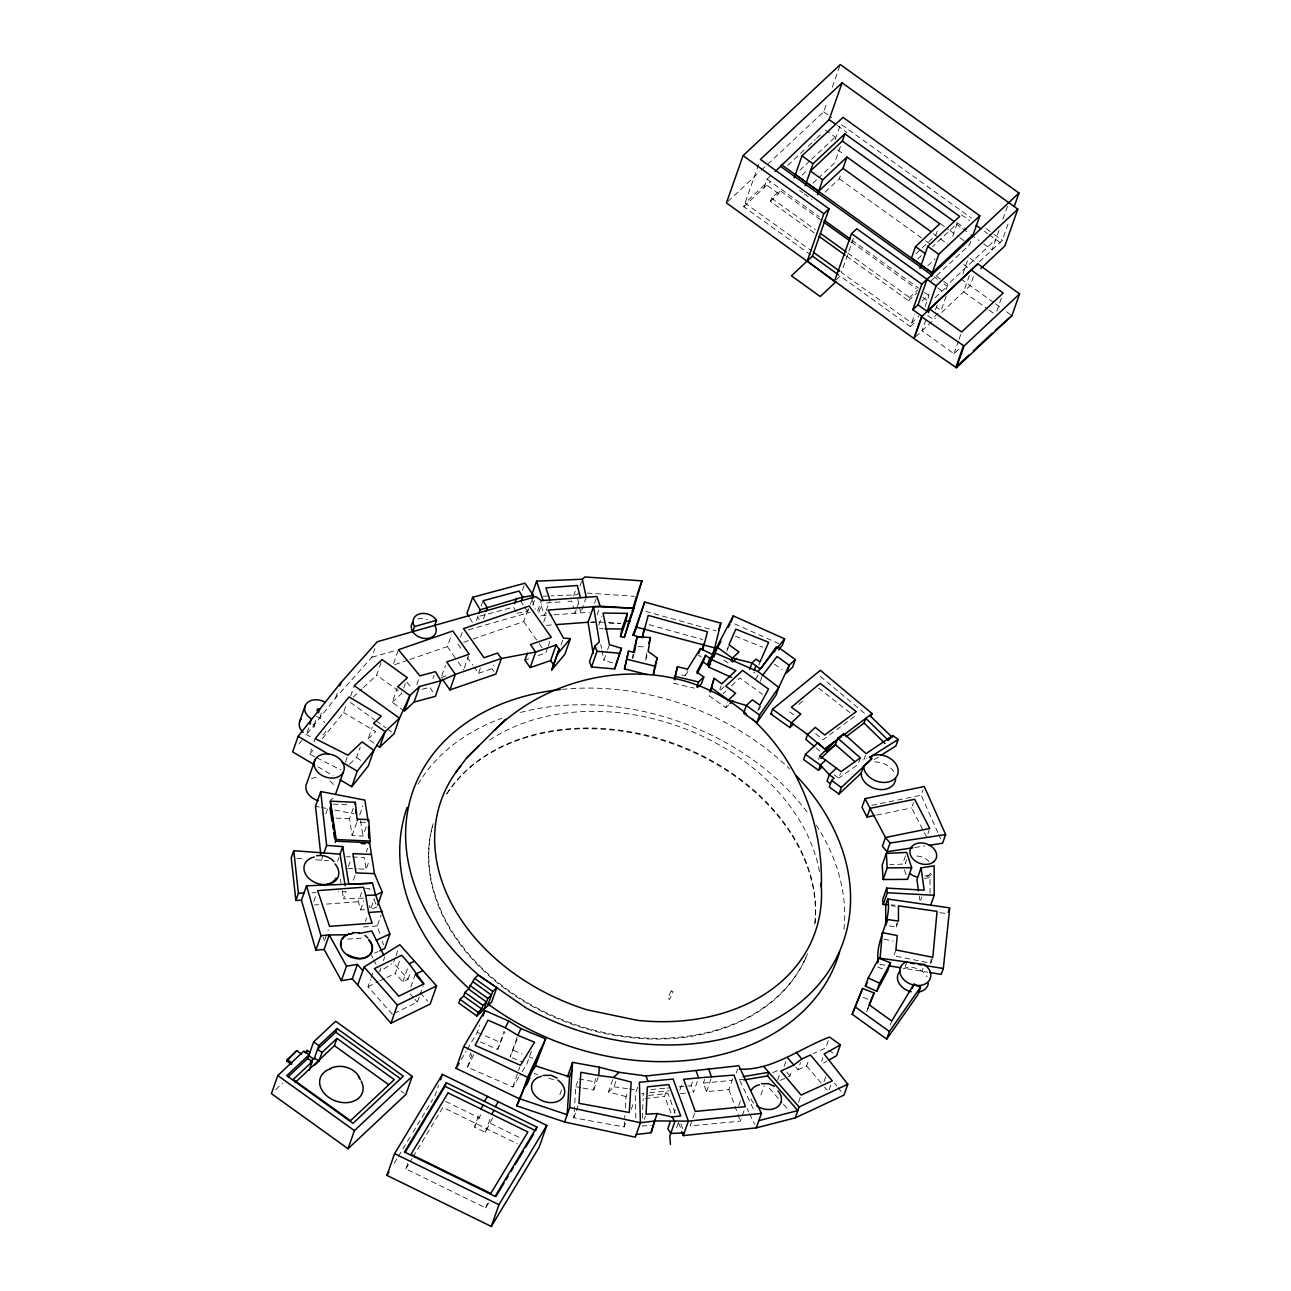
<?xml version="1.0" encoding="UTF-8"?>
<svg xmlns="http://www.w3.org/2000/svg" width="1291" height="1291" viewBox="0 0 1291 1291"><rect width="100%" height="100%" fill="white"/><g stroke="black" fill="none" stroke-linecap="round" stroke-linejoin="round"><path stroke-width="0.75" stroke-dasharray="5 3.75" d="M642.289 1118.2L643.16 1098.689M625.457 1123.348L624.166 1126.962L573.833 1117.812L575.77 1086.764L577.674 1081.342M582.935 1088.071L593.682 1090.024L595.474 1078.098M624.166 1126.962L624.892 1115.553M625.36 1107.952L626.07 1096.543L627.991 1091.105M895.922 949.95L893.856 955.808L930.763 963.183L931.134 959.181M632.412 658.184L633.074 654.247M646.743 653.068L645.403 661.008L647.017 655.247M632.816 658.297L633.897 654.456M308.791 727.769L306.354 734.692L335.579 697.979L371.84 657.28L374.89 648.631M314.116 724.945L315.94 719.749M319.684 717.957L322.121 711.034M314.891 756.816L309.727 754.218L311.551 749.022M313.987 742.099L315.214 738.646M335.579 697.979L338.016 691.056M322.266 738.775L343.584 712.519L346.02 705.596M350.652 696.075L354.299 685.699M325.816 813.911L327.769 808.36M345.488 762.093L347.924 755.17M363.465 687.522L376.649 675.161L381.523 661.315M349.522 764.111L356.606 757.462L360.254 747.086M321.394 860.193L323.315 854.755M393.594 663.542L398.467 649.712M373.857 743.1L368.08 738.952L372.357 726.833M313.826 901.489L316.376 894.26M366.192 826.853L362.932 836.084L352.12 835.6L349.538 818.736L353.444 807.65M404.422 711.115L392.238 702.336L397.112 688.49M337.532 861.387L338.807 857.757M403.696 688.103L406.746 679.453M352.12 835.6L356.671 822.674M359.689 814.911L362.932 805.665M348.344 866.551L350.958 859.16M325.09 939.041L328.285 929.988M416.832 684.472L419.882 675.822M363.384 898.133L343.567 898.826L346.117 891.581L338.097 891.855M353.411 880.284L355.364 874.749M366.321 851.963L367.628 848.284M432.937 678.582L434.147 675.112M358.785 868.908L366.176 869.246L369.436 860M409.86 659.475L447.364 646.565L451.624 634.446M364.595 909.752L360.657 909.897L358.398 901.699L361.593 892.646M441.796 675.79L445.46 665.414M360.657 909.897L363.836 900.844M460.484 637.27L463.534 628.62M365.369 921.548L366.644 917.933M371.146 907.734L374.342 898.681M481.172 606.092L483.06 600.735M476.427 620.503L478.315 615.145M464.308 668.044L468.568 655.941M483.592 618.583L486.11 611.434M379.748 933.49L377.246 925.954L381.071 915.093M392.416 1014.274L368 986.727L370.549 979.482M371.179 977.674L373.099 972.236M473.991 666.834L478.541 673.305L480.365 668.125M380.877 967.847L379.602 971.477L391.915 963.796M383.427 960.601L384.702 956.986M478.541 673.305L492.065 668.657L493.275 665.188M522.452 590.342L524.34 584.984M395.369 957.406L393.465 962.828L408.053 979.304L402.824 981.854L395.304 973.366L399.774 960.682M396.014 955.598L398.564 948.352M473.055 639.029L523.726 621.584L529.197 606.012M517.094 613.209L527.793 611.514L529.681 606.157M530.311 604.382L531.569 600.799M532.78 605.301L535.83 596.636M402.824 981.854L407.94 967.362M537.669 610.982L541.332 600.605M408.053 979.304L410.603 972.058M538.75 612.596L541.8 603.93M410.796 987.018L415.266 974.334M545.657 612.079L544.431 615.549L540.396 603.413M546.254 610.353L549.304 601.703M543.689 622.165L546.722 613.515M394.207 1013.403L417.396 1002.058L419.317 996.62M419.946 994.812L423.141 985.759M547.626 647.759L545.803 652.956L538.202 655.57M548.239 646.033L550.063 640.836M573.64 595.893L576.076 588.97M579.917 586.146L582.354 579.223M561.036 645.016L563.473 638.109M576.206 609.82L574.995 613.29L574.092 609.804M576.819 608.093L579.256 601.17M586.243 597.281L580.756 612.87L577.255 596.603M594.505 603.43L596.942 596.507M597.12 614.855L598.943 609.659M810.796 254.924L743.745 206.705L759.06 163.247M488.789 1202.809L485.69 1207.924L405.842 1168.855L407.762 1163.417M598.782 625.215L601.848 616.533M434.793 1096.107L438.617 1085.231M764.014 187.695L767.032 179.142L771.098 175.318M612.499 662.896L603.93 660.282L606.98 651.6M607.593 649.857L609.433 644.645M467.181 1049.454L477.267 1032.316L479.816 1025.07M814.282 232.945L770.404 201.396L771.534 198.201L779.764 190.487L820.382 219.696M469.634 1056.474L470.973 1052.681M518.853 1077.13L512.801 1087.006L467.487 1067.157L471.957 1054.473M770.404 201.396L778.634 193.666L780.377 188.744M761.27 170.267L823.69 111.801L827.015 102.36M832.34 87.239L839.666 66.438M480.333 1041.885L497.664 1049.486L504.039 1031.364M497.664 1049.486L504.91 1031.88M492.581 1118.006L485.287 1132.352L474.475 1127.059L479.574 1112.568M474.475 1127.059L481.753 1112.713M517.191 1037.093L510.171 1057.006L517.772 1037.625M485.287 1132.352L491.032 1116.053M835.212 139.396L840.36 124.791M840.409 146.496L834.664 162.795L818.704 177.771M512.801 1087.006L519.805 1067.092M531.376 1051.294L526.906 1063.978L519.853 1075.484M825.046 192.198L839.328 178.803L841.167 173.575M485.69 1207.924L487.611 1202.502M681.842 675.015L685.214 675.822L687.554 669.158M853.432 238.254L841.409 272.401L911.656 322.928L918.837 316.182M559.858 1094.671L561.666 1089.539M727.269 649.551L728.398 646.371M719.797 689.539L721.136 685.731M573.833 1117.812L575.738 1112.374M576.383 1110.567L578.287 1105.128M709.13 695.704L725.736 707.646L727.737 701.949M593.682 1090.024L598.136 1077.356M626.07 1096.543L608.432 1091.96L612.902 1079.276M758.882 665.123L759.996 661.944M608.432 1091.96L613.935 1086.796L615.855 1081.374M760.334 681.309L762.352 675.613M757.833 710.857L759.85 705.16M846.783 256.312L908.525 300.722L909.639 297.543L917.869 289.813M937.137 231.347L935.814 235.123L914.383 255.231M637.625 1087.312L635.237 1094.058L635.866 1119.103M631.251 1109.356L633.655 1102.514M836.213 279.695L840.134 276.032L910.381 326.558L914.835 313.874M642.918 1095.93L643.87 1093.251L638.69 1093.735M925.05 306.758L928.842 295.994M952.677 236.334L957.131 223.65L932.473 246.791M644.306 1119.249L645.5 1115.876M925.889 319.926L922.064 330.786L953.984 353.734L959.713 348.36M935.491 309.759L938.008 302.578M946.029 289.684L947.884 284.375L995.764 239.464M946.142 296.155L941.091 310.518L936.508 307.21M670.933 1113.003L664.575 1096.366L667.544 1087.942M970.816 241.288L969.589 244.757L930.036 281.874M962.876 273.821L968.686 257.296M679.808 1090.153L682.358 1082.907M674.096 1113.1L675.306 1109.663M969.363 275.499L963.619 291.798L987.567 309.017M973.398 276.581L970.203 285.634L939.816 314.133M697.334 1081.487L693.509 1092.364L691.121 1085.747L693.025 1080.309M676.581 1127.801L678.372 1122.734M953.984 353.734L958.455 341.066M959.084 339.243L961.634 332.013M999.008 230.266L992.085 249.905L980.644 241.675M1002.897 219.212L1007.432 206.318M732.723 1078.695L728.899 1089.572L706.5 1091.686L703.385 1083.084L704.66 1079.47M818.559 759.398L819.785 755.913M694.639 1113.213L690.169 1125.897L740.34 1121.137L744.794 1108.469M979.385 261.815L1002.316 240.287L1008.981 221.39M706.5 1091.686L710.97 1079.018M996.813 311.131L1002.558 294.832M833.986 774.745L838.747 778.166L840.473 773.277M736.257 1072.982L737.532 1069.351M860.355 757.882L858.063 764.401L838.747 778.166M738.742 1105.693L740.55 1100.545M865.486 755.316L863.76 760.205L867.003 758.011M760.948 1095.042L764.24 1085.683M777.585 1080.083L779.506 1074.645M784.089 1066.431L786.009 1061.008M780.2 1080.406L789.979 1075.952L791.883 1070.529M795.756 1067.141L797.999 1069.803L800.549 1062.558M797.999 1069.803L806.633 1065.882L809.183 1058.636M798.548 1102.304L800.452 1096.882M828.289 1040.691L825.74 1047.937L813.443 1053.537M821.592 1061.25L822.867 1057.619M926.68 837.181L911.591 807.956L913.431 802.744M937.831 832.582L921.209 795.224L923.049 790.011M823.997 1081.697L826.627 1074.209M905.556 855.755L902.619 864.082L889.628 864.728M906.702 859.709L905.378 863.453A13.733 10.312 19.4 0 1 906.298 860.919M829.096 1089.894L831.017 1084.472M927.906 833.696L929.133 830.226M869.085 1004.737L866.406 1012.338L868.553 1007.303M889.289 925.921L896.39 926.954L897.939 922.549M920.644 900.214L921.822 896.858M930.036 893.275L930.02 877.557L931.198 874.201M906.702 962.537L904.636 968.395L927.826 972.171M890.403 1024.828L891.742 1021.036M922.081 971.235L923.113 968.298M930.763 963.183L932.828 957.325M726.704 651.148L728.237 647.679M467.487 1067.157L474.346 1053.666M758.898 709.55L760.641 706.322M461.129 1059.75L466.164 1051.164M394.223 1163.32L397.338 1158.14M398.386 1156.413L411.91 1134.014M412.942 1132.288L432.711 1099.545M405.842 1168.855L412.023 1158.608M413.055 1156.897L442.942 1107.388L517.368 1143.794M685.214 675.822L688.184 671.062M755.38 679.147L758.124 675.354L753.67 672.143M298.866 744.084L303.853 737.823M309.727 754.218L314.746 748.038M743.745 206.705L770.808 181.321M787.736 165.442L806.601 147.739M808.053 146.383L815.299 139.573M816.751 138.218L822.561 132.779M799.807 170.283L810.07 160.665M811.539 159.277L836.439 135.91M802.001 175.205L806.391 171.09M812.91 183.225L817.251 179.142M353.218 697.14L361.996 688.894M392.238 702.336L401.872 693.299L376.649 675.161M368.08 738.952L375.778 731.723L343.584 712.519M917.853 258.958L922.129 254.924M579.288 592.521L576.867 594.796L551.015 595.893M927.729 265.801L934.974 258.991M908.525 300.722L916.755 293.009M921.984 301.11L929.149 294.396M935.007 297.721L947.223 286.263L943.963 283.907M910.381 326.558L916.126 321.152M938.17 313.261L932.328 318.732L927.745 315.44M915.626 336.838L935.426 318.248M275.612 1089.701L282.616 1083.133M720.539 690.104L724.767 686.134M723.057 693.751L725.865 691.121M731.464 685.86L739.856 677.985L762.594 694.332M725.736 707.646L728.624 704.934M727.882 201.541L759.818 171.622M798.806 704.402L804.874 699.383M854.577 716.344L823.077 739.711L814.96 733.175M926.76 876.363L929.246 874.765A13.733 10.312 19.4 0 0 931.005 872.635M874.249 759.544L879.236 756.397M823.577 1063.042L826.821 1061.202M368 986.727L378.231 981.709M379.941 980.886L385.073 978.368M386.767 977.545L395.304 973.366M374.632 953.145L378.005 951.612M377.037 906.847L370.517 909.558L369.452 905.701M772.728 1072.611L779.877 1069.706M394.852 664.639L407.988 660.121M463.679 642.256L471.183 639.674M441.199 677.533L446.815 675.596M524.937 660.137L528.729 658.83M903.184 968.895L906.653 967.717A15.912 11.958 19.4 0 1 927.116 976.9M371.84 657.28L396.966 650.131M468.488 629.798L530.343 612.208M422.141 689.313L429.887 687.232L432.646 691.782M871.861 805.294L921.209 795.224M876.702 815.073L911.591 807.956M924.421 878.445L930.02 877.557M914.786 847.493L924.711 845.976M645.113 1098.48L664.575 1096.366M703.385 1083.084L731.819 1080.406M739.388 1079.679L743.18 1079.324M650.987 1089.539L669.045 1087.829M679.082 1086.893L691.121 1085.747M649.663 1092.702L668.98 1090.863M648.711 1095.381L668.028 1093.542L675.322 1113.665M680.405 1093.59L689.765 1092.719M546.287 602.978L560.036 601.961M567.895 601.38L571.816 601.09L573.624 608.061M540.977 615.791L552.064 614.984M553.984 614.839L589.664 612.208M546.432 625.344L554.355 624.747M591.375 622.02L594.683 621.778M314.552 904.975L318.538 904.668M326.51 904.087L358.398 901.699M363.465 926.986L377.246 925.954M347.666 939.122L365.095 937.831M641.934 1125.994L651.1 1125.462M543.059 596.232L549.03 595.974M312.019 892.759L316.037 892.614M599.427 628.717L603.171 628.782M589.987 622.343L597.652 622.649M609.174 623.085L620.697 623.537M365.579 888.273L369.274 888.434L370.824 892.113M924.824 875.863L931.36 876.137M333.159 804.148L348.554 804.858M336.063 818.123L349.538 818.736M360.528 822.141L365.934 822.383M346.391 856.691L350.394 856.869M352.395 856.966L364.369 857.514L366.176 869.246M347.699 868.391L356.945 868.811M891.048 904.91L894.953 905.12M638.222 646.565L645.839 647.017M598.637 622.02L606.576 622.504M608.545 622.633L620.455 623.359M587.179 593.069L634.494 596.281M296.882 858.37L304.418 858.935M315.73 859.774L328.576 860.71M613.935 1086.796L627.442 1088.652M629.379 1088.91L637.092 1089.959M891.516 905.733L895.389 906.282M939.945 912.656L947.691 913.754M879.929 964.377L885.642 965.313M578.901 1078.937L594.199 1081.713M575.77 1086.764L581.144 1087.748M315.504 806.31L319.345 807.053M321.265 807.424L327.026 808.553M334.708 810.054L353.928 813.782M883.98 939.186L893.307 941.058M673.547 683.229L694.316 688.168M645.597 611.369L716.102 630.896M649.131 624.699L702.594 639.513M534.071 1073.466L537.718 1074.645M548.691 1078.195L556.018 1080.567M877.654 967.024L884.335 969.622M863.195 997.362L868.117 999.299M735.402 636.253L762.739 647.227M513.318 1050.293L522.129 1053.972M529.181 1056.909L532.699 1058.378M512.027 1057.781L523.194 1062.428M477.267 1032.316L501.086 1042.757M734.66 623.876L778.699 643.58M305.854 734.466L309.13 736.015A13.943 10.473 19.4 0 0 312.648 736.919M445.605 1101.401L479.849 1118.151M490.661 1123.444L521.193 1138.388M698.092 655.215L701.271 656.812M316.618 757.688L340.711 769.872M317.989 766.822L333.191 775.778M823.69 111.801L831.807 117.642M841.554 124.662L971.461 218.098M986.082 228.62L992.585 233.284M994.199 234.446L1002.316 240.287M837.294 125.501L847.106 132.553M961.456 214.79L969.622 220.664M984.323 231.25L987.583 233.59M989.229 234.768L1001.816 243.821M956.97 222.617L966.749 229.637M825.465 130.052L835.261 137.104M956.147 224.053L961.053 227.571M962.683 228.749L969.218 233.445M970.848 234.623L979.014 240.497M837.649 149.869L844.169 154.549M940.268 223.666L948.417 229.524M950.047 230.702L958.196 236.56M959.81 237.738L966.33 242.418M970.203 258.394L974.737 261.653M933.312 233.752L947.868 244.225M963.619 264.558L971.187 269.997M839.328 178.803L924.001 239.69M925.615 240.868L930.504 244.37M961.037 279.034L993.957 302.707M995.539 303.853L1000.299 307.274M1006.625 311.825L1011.386 315.246M989.164 310.163L995.539 314.746M936.459 276.145L947.884 284.375M934.151 276.855L937.427 279.211M937.605 287.764L943.721 292.153M799.613 190.487L802.744 192.746M804.293 193.86L811.974 199.379M767.032 179.142L819.365 216.791M851.866 240.158L918.482 288.071M924.55 292.444L929.1 295.72M851.253 241.901L916.239 288.651M778.634 193.666L765.289 184.064L745.02 203.09L812.071 251.309M922.823 297.366L927.374 300.642M771.534 198.201L815.396 229.75M847.897 253.133L909.639 297.543M774.39 664.107L781.991 669.577M723.944 660.024L728.592 663.38M789.689 711.954L797.58 717.618M350.442 702.433L374.648 719.845M376.262 721.007L385.944 727.963M387.558 729.125L392.399 732.61M828.838 1050.164L833.47 1053.504M356.606 757.462L360.996 760.625M400.985 1090.96L404.244 1093.299M818.542 688.071L849.881 712.648M820.253 676.306L865.874 714.456M816.025 747.892L820.366 751.507M420.301 992.86L427.724 1001.235M410.102 993.812L413.749 997.927M414.976 999.315L417.396 1002.058M769.307 1088.119L782.298 1102.982M783.589 1104.467L788.785 1110.421M806.633 1065.882L823.319 1085.634M824.61 1087.151L827.176 1090.201M786.719 1072.095L789.979 1075.952M406.843 682.181L411.877 688.329M834.519 1083.004L836.875 1086.038M838.053 1087.555L841.603 1092.089M523.726 621.584L538.073 641.982M539.17 643.547L543.592 649.809M492.065 668.657L493.969 671.368M458.047 644.193L461.452 649.05M467.148 657.135L472.845 665.22M447.364 646.565L457.159 660.492M458.257 662.041L463.695 669.787M520.37 600.815L523.549 605.398M524.614 606.931L527.793 611.514M516.174 611.692L513.415 607.125L477.396 616.808L479.122 619.664M469.811 618.05L472.651 622.746M371.243 954.695L372.921 958.051M373.761 959.729L376.262 964.764M739.872 1080.599L754.541 1111.519M747.102 1108.453L748.78 1111.971M749.603 1113.746L754.622 1124.332M938.622 834.357L940.994 839.699M373.938 899.488L376.262 905.007M728.899 1089.572L740.34 1121.137M680.906 1123.799L682.891 1129.286M678.63 1122.815L681.955 1131.965M532.295 600.25L535.2 609.029M382.265 941.01L383.508 944.77M323.202 937.088L324.461 940.849M904.458 869.811L907.541 879.365M600.735 644.499L601.541 648.437M601.929 650.422L603.93 660.282M340.388 879.123L341.034 883.06M342.309 890.935L343.567 898.826M360.576 820.689L362.932 836.084M919.273 896.325L919.789 900.037M896.39 923.146L896.39 926.954M312.906 724.541A1.678 1.259 19.4 0 1 314.73 725.768A1.678 1.259 19.4 0 1 313.681 727.14A1.678 1.259 19.4 0 1 311.664 726.155M333.143 798.145A15.476 11.619 19.4 0 1 330.415 800.017M311.47 778.747A15.476 11.619 19.4 0 1 318.619 777.263M329.834 781.023A15.476 11.619 19.4 0 1 334.74 786.526M916.965 856.046A13.733 10.312 19.4 0 1 929.326 861.904M874.717 761.948A17.687 13.281 19.4 0 1 893.727 771.711M417.8 618.986A12.797 9.618 19.4 0 1 427.305 619.567M325.881 730.964A13.943 10.473 19.4 0 1 322.298 735.225M316.408 716.392A13.943 10.473 19.4 0 1 324.606 722.621M417.977 784.283A228.023 171.316 19.4 0 1 501.892 718.248M520.531 712.438A228.023 171.316 19.4 0 1 808.231 813.508M816.251 825.078A228.023 171.316 19.4 0 1 843.588 932.473M807.472 953.71A198.265 148.949 19.4 0 1 805.132 959.116M804.277 960.891A198.265 148.949 19.4 0 1 568.879 1022.278A198.265 148.949 19.4 0 1 433.179 823.674M446.928 793.481A198.265 148.949 19.4 0 1 673.16 743.196A198.265 148.949 19.4 0 1 814.782 925.437M562.182 689.378A228.023 171.316 19.4 0 1 789.543 768.871M489.612 740.066A198.265 148.949 19.4 0 1 688.765 730.254A198.265 148.949 19.4 0 1 819.785 873.458M805.681 958.051A198.265 148.949 19.4 0 1 572.284 1024.328A198.265 148.949 19.4 0 1 432.42 826.256M446.67 794.207A198.265 148.949 19.4 0 1 672.901 743.923A198.265 148.949 19.4 0 1 814.524 926.163M753.621 1102.998A16.057 12.071 19.4 0 1 750.329 1096.672M671.175 990.972L667.705 998.379L669.496 999.492L673.111 991.778L671.175 990.972"/><path stroke-width="1.5" d="M821.318 886.917C823.416 824.884 798.613 761.464 752.54 719.297M572.091 1069.642L569.541 1076.872L567.169 1114.746L519.337 1098.641L516.787 1105.887L564.619 1121.992L635.301 1137.193L640.401 1122.702L639.4 1082.245L673.127 1079.066L688.377 1121.137L683.278 1135.612L756.3 1127.85L795.288 1117.845L843.975 1095.107L847.8 1084.246L824.142 1054.005L840.393 1044.855L829.564 1037.076C799.678 1048.179 772.857 1070.594 739.436 1069.174M564.619 1121.992L569.718 1107.5L572.542 1062.364L599.298 1067.221L619.035 1072.305L646.065 1076L738.807 1065.737L761.4 1113.375L756.3 1127.85M598.782 1075.532L580.869 1072.288L578.933 1103.321L629.282 1112.487L631.17 1082.052L613.548 1077.469L598.782 1075.532L599.298 1067.221M878.203 962.102C874.959 939.461 892.146 921.419 887.772 899.036L949.756 907.896L943.318 968.492L941.252 974.35L929.746 972.478M674.16 679.292L677.42 666.737L687.554 669.158L700.432 648.55L713.165 654.924L710.808 661.589L707.436 665.01L703.208 661.976L705.564 655.312L709.776 658.345L707.436 665.01M674.725 679.889L677.42 666.737M647.372 674.564L624.489 668.932L628.572 651.1L634.43 652.536L637.092 636.753L650.438 637.528L648.098 651.406L657.2 657.958L653.617 674.047M624.489 668.932L628.572 651.1M633.413 652.262L637.092 636.753M653.375 674.289L654.505 667.544M376.746 745.181L379.635 747.263L394.013 733.772L399.5 718.199L409.909 695.542L419.543 686.505L440.876 680.76L455.384 674.338L501.36 658.507L535.668 652.02L556.147 644.984L559.132 649.212L551.725 669.964L564.909 654.214L570.396 638.642L563.473 638.109L547.949 610.062L600.154 606.205L633.865 608.271L624.36 637.351L620.535 636.576L621.875 629.04L627.378 613.386L603.075 613.047L609.433 644.645L621.455 648.292L614.613 668.932L591.52 666.979L589.471 661.654L594.973 646L599.331 641.917L593.57 606.625L633.881 608.19L641.95 580.837L584.775 576.948L582.354 579.223L536.604 581.16L531.731 595.006M620.535 636.576L626.054 620.923L627.378 613.386M644.144 628.943L642.192 637.77L648.227 615.387L707.42 631.783L702.724 650.002M702.401 649.518L703.66 643.822M713.762 650.583L712.487 656.328L720.911 623.166L644.693 602.058L632.977 635.22L640.352 637.254M710.05 691.782L714.101 678.291L721.798 683.827L735.918 670.578L711.228 659.427L708.549 667.027L731.481 677.388M710.47 691.911L714.101 678.291M636.237 1134.515L651.1 1132.74L654.715 1120.298M657.087 1113.552L646.097 1114.198L647.324 1086.877L668.738 1084.569L680.744 1115.989L671.982 1116.941L657.087 1113.552L651.1 1132.74M614.613 668.932L621.455 648.292M648.824 643.289L650.438 637.528M655.037 665.623L657.2 657.958M624.36 637.351L631.073 614.694M632.154 611.046L636.463 596.41M634.22 634.059L644.693 602.058M299.673 721.443L305.144 705.87M600.154 606.205L596.942 596.507L541.332 600.605L535.83 596.636L377.327 641.708L341.066 682.406L298.124 736.338L292.637 751.911L314.601 764.837M310.001 724.316L311.341 718.877A13.943 10.473 19.4 0 1 306.548 703.498A13.943 10.473 19.4 0 1 325.171 702.369M318.377 712.826L319.603 709.372A1.678 1.259 19.4 0 0 317.312 709.324A1.678 1.259 19.4 0 0 317.667 711.18L318.006 711.373M339.84 685.86L341.066 682.406M315.101 759.673L306.855 783.056A15.476 11.619 19.4 0 0 318.038 800.646M323.944 852.948L326.607 845.411L342.744 846.606L340.082 854.142L293.767 850.704L291.217 857.95L295.865 900.472L301.449 900.279L306.548 885.787L372.534 883.222L348.667 884.335M368.145 821.318L364.885 800.13L320.701 791.528L315.504 806.31L320.749 854.206M357.333 820.818L355.332 802.292L330.318 801.162L335.612 841.183L369.581 842.733L374.471 873.652L382.249 892.081L377.698 905.007M295.865 900.472L298.415 893.227L293.767 850.704M335.66 793.884L343.261 772.292A15.476 11.619 19.4 0 0 326.849 753.879A15.476 11.619 19.4 0 0 317.425 771.776A15.476 11.619 19.4 0 0 343.261 772.292M339.953 779.748L351.781 786.703L357.268 771.13L373.825 750.329L385.121 731.69L399.5 718.199L354.299 685.699L382.136 659.588L407.359 677.727L397.709 686.764L409.909 695.542L404.422 711.115L414.072 702.078L419.543 686.505M335.208 842.345L336.209 839.521L330.318 801.162M412.765 631.638L414.556 626.555A12.797 9.618 19.4 0 1 419.575 613.919A12.797 9.618 19.4 0 1 436.503 620.309L434.728 625.393A12.797 9.618 19.4 0 1 423.4 638.319A12.797 9.618 19.4 0 1 413.104 621.826M354.735 803.954L355.332 802.292M379.635 747.263L385.121 731.69L373.567 723.38L381.265 716.15L349.07 696.946L315.214 738.646L347.924 755.17L362.077 741.889L373.825 750.329L368.338 765.902L351.781 786.703M347.085 934.781L329.237 934.942L324.138 949.434L315.875 950.192L320.975 935.717L306.548 885.787M308.791 1055.667L313.971 1059.395L318.829 1045.629L337.048 1028.54L403.292 1076.178L353.008 1123.348L286.763 1075.71L309.065 1054.795L303.869 1051.068L277.791 1075.532L271.417 1093.638L348.037 1148.732L405.874 1094.478L412.249 1076.355L335.644 1021.262L313.632 1041.902L307.774 1058.41L288.28 1076.71M291.572 1064.478L286.747 1061.008L287.264 1059.556L296.769 1050.648L301.578 1054.118M369.178 843.894L370.162 841.07L368.726 819.64L357.914 819.156M296.769 1050.648L286.747 1061.008M306.29 1053.327L307.306 1050.422L310.356 1052.633M532.199 599.008L533.457 595.441L524.969 583.193L472.635 597.265L466.971 613.354L468.875 616.485M309.178 1070.32L312.244 1061.622L307.774 1058.41M357.72 985.114L364.094 967.007L399.839 944.722L436.584 985.921L430.193 1004.027L390.963 1023.23L352.314 978.917L341.389 980.66L346.488 966.168L329.237 934.942L320.975 935.717M314.762 1065.091L318.942 1061.154L322.008 1052.472L336.967 1038.432L394.288 1079.647L350.523 1120.701L293.202 1079.486L312.244 1061.622M442.28 679.082L449.913 689.91L455.384 674.338L446.686 661.96L469.182 654.214L452.834 630.992L398.467 649.712L419.882 675.822L435.374 671.659L440.876 680.76L435.39 696.333L414.072 702.078M478.945 613.354L480.204 609.788L472.635 597.265M352.314 978.917L357.413 964.425L346.488 966.168M322.008 1052.472L317.554 1049.26L335.773 1032.155L337.048 1028.54M486.11 611.434L487.369 607.867L483.06 600.735L519.079 591.052L522.758 597.136L521.499 600.702M295.058 1082.6L334.417 1045.662L336.967 1038.432M372.534 883.222L375.616 895.066L389.866 934.055L384.766 948.53L379.699 950.838M514.673 603.559L516.561 598.201M390.963 1023.23L397.338 1005.108L436.584 985.921M348.037 1148.732L354.412 1130.626L412.249 1076.355M527.374 653.214L524.937 660.137L530.181 667.592L550.66 660.556L556.147 644.984M530.181 667.592L535.668 652.02L530.423 644.564L551.273 637.383L529.197 606.012L463.534 628.62L484.028 657.732L497.551 653.085L501.36 658.507L495.873 674.08L449.913 689.91M551.725 669.964L559.132 649.212M1014.306 206.27L1018.97 193.037L840.328 64.55L743.067 155.646L726.43 202.897L913.867 338.484L956.389 367.741L1011.934 315.633L1019.583 293.912L977.771 263.832L927.116 311.357L918.03 304.821L927.019 279.292M386.929 1175.375L394.594 1153.654L442.442 1074.37L546.803 1125.445L539.154 1147.183L491.306 1226.45L386.929 1175.375L389.011 1171.921M593.182 653.633L588.067 622.262L593.57 606.625M460.064 999.379L458.789 1003.01L476.863 1016.001L491.645 1002.123L496.745 987.647L478.219 975.076L474.636 978.433L468.504 989.035L464.921 992.408L463.647 996.023L460.064 999.379L478.138 1012.37L476.863 1016.001M440.538 1079.809L442.442 1074.37M591.52 666.979L597.023 651.326L594.973 646M445.024 1086.344L446.299 1082.729L536.927 1127.075L535.652 1130.69L445.024 1086.344L405.229 1152.266M516.787 1105.887L519.983 1099.061L456.078 1068.319L463.743 1046.581L484.916 1010.579L508.735 1021.02L520.967 1028.572L545.641 1038.852L534.7 1067.609M480.446 1012.644L482.995 1005.399L486.578 1002.042L468.504 989.035M775.165 171.509L829.129 119.627L842.103 82.802L1017.808 209.174L1004.834 246L980.837 268.512M484.012 1009.288L487.853 998.411L491.419 995.054L473.361 982.064M482.995 1016.017L484.916 1010.579M487.595 1005.915L492.694 991.44L496.745 987.647M637.076 594.683L641.95 580.837M628.378 623.843L633.881 608.19M632.977 635.22L637.125 625.796M794.191 177.884L801.953 155.856L842.975 117.368L979.788 215.791L973.269 234.333L932.247 272.804L911.511 257.91L915.497 246.613L939.783 223.811L846.977 157.066L822.69 179.852L817.493 194.634M805.197 185.791L812.959 163.779L844.879 133.828L959.681 216.404L927.761 246.355L920.015 268.367M822.69 179.852L810.409 171.009L842.329 141.074L844.879 133.828M842.103 82.802L760.399 159.455L829.08 208.852L823.852 213.741L807.214 261.008L834.438 281.357L851.56 233.671L856.772 228.765L936.104 285.827L927.116 311.357M795.417 174.398L818.72 191.149L843.007 168.363L846.977 157.066M836.019 281.712L820.221 296.527L791.431 275.822L812.442 256.102L829.08 208.852M519.983 1099.061L527.632 1077.34L545.641 1038.852M533.506 1069.255L539.88 1051.148M491.306 1226.45L498.955 1204.713L546.803 1125.445M698.673 653.553L700.432 648.55M696.801 686.941L698.56 681.955L703.773 677.049L696.801 672.03L705.564 655.312M718.587 629.766L720.911 623.166M703.773 677.049L701.433 683.714L697.511 687.393M778.667 649.825L782.362 645.226L784.605 638.851L733.24 615.855L716.86 646.952L714.617 653.327L720.991 641.24M713.955 656.829L715.295 653.036L758.059 671.546L778.763 687.409L776.085 695.026L756.897 722.653L743.632 713.132L746.311 705.515L752.395 699.803L759.85 705.16L768.516 689.071L742.535 670.384L725.736 686.134L735.644 693.267L728.414 700.045L711.809 688.103M567.443 1076.855L572.542 1062.364M730.996 622.23L733.24 615.855M731.271 661.299L732.4 658.12L738.952 651.971L728.963 644.774L735.822 629.153L768.629 642.305L759.996 661.944L756.058 659.104L751.975 662.928L749.732 669.303M754.234 670.545L755.913 665.769M716.86 646.952L732.4 658.12L751.975 662.928L760.367 668.98L777.634 646.823L795.321 659.54L792.642 667.14L786.558 672.853L789.237 665.252L795.321 659.54M774.406 652.036L776.085 647.243L777.214 648.05L784.605 638.851M777.214 648.05L777.634 646.823M756.897 722.653L759.56 715.053L778.763 687.409L789.237 665.252L777.069 656.506L762.352 675.613M914.335 338.048L921.984 316.311L912.818 309.711L921.806 284.198L1018.97 193.037M793.578 723.977L789.769 727.559L770.872 713.971L772.534 709.259L820.398 670.336L872.087 713.568L870.989 716.699M931.021 276.29L938.767 254.262L979.788 215.791M913.867 338.484L921.516 316.747L977.852 263.897M928.439 312.68L929.73 309.049L961.634 332.013L1003.188 293.025L971.187 269.997M789.769 727.559L791.415 722.847L800.807 714.036L791.351 707.242L820.205 683.359L856.24 711.631L824.739 734.999L815.266 727.382L807.504 734.66L805.842 739.372L814.573 746.666M670.19 1121.992L667.818 1128.737L670.739 1133.417L684.214 1132.933M841.651 736.564L824.901 749.216L817.865 742.68L805.423 754.347L803.583 759.56L818.526 770.307L822.496 766.596M921.516 316.747L963.489 345.617L955.84 367.354L968.992 355.009M956.389 367.741L964.038 346.02L1019.583 293.912M818.526 770.307L820.366 765.095L825.643 760.141L841.038 771.647L860.355 757.882L837.746 738.194L843.798 733.611L866.051 753.686L892.807 735.563L898.197 739.436L895.889 745.956L880.898 755.364M837.746 738.194L835.455 744.713L820.866 758.398M843.798 733.611L843.168 735.418L872.087 713.568M805.423 754.347L820.366 765.095L829.322 774.745L834.083 778.183L831.614 780.506L829.322 787.026L839.037 794.013L861.226 773.196L863.744 766.031L871.877 758.398L869.666 756.816L871.651 759.06L841.329 787.494L839.037 794.013M846.025 736.725L864.082 723.073L865.777 718.296L888.079 740.082L890.822 738.226M869.666 715.408L890.79 735.918M869.876 757.204L873.006 755.38A17.687 13.281 19.4 0 1 896.89 765.708A17.687 13.281 19.4 0 1 886.078 782.346A17.687 13.281 19.4 0 1 864.082 769.097L863.744 766.031M928.681 845.379L942.575 843.249L945.641 834.551L924.275 786.526L865.051 798.613L861.985 807.311L867.019 817.042L874.765 815.46M758.85 1120.62L797.838 1110.599L767.532 1075.936L768.807 1072.321L743.132 1076.646M888.079 740.082L888.692 738.339M892.194 737.29L892.807 735.563M867.019 817.042L870.069 808.36L865.051 798.613M886.32 853.416L882.205 865.083L883.125 879.526L907.541 879.365L911.64 867.697L906.718 852.415L886.32 853.416L887.224 867.875L883.125 879.526M886.982 851.737L890.048 843.039L885.481 837.52L870.069 808.36L914.657 799.258L929.746 828.483L885.481 837.52L882.415 846.202L886.982 851.737L912.802 847.8M795.288 1117.845L799.113 1106.984L847.8 1084.246M930.65 905.362L934.184 895.292L934.151 865.809L921.064 867.891L924.178 890.161L886.723 888.111L882.592 899.859L883.238 904.491L887.143 904.701M883.238 904.491L887.369 892.743L886.723 888.111M887.772 899.036L885.707 904.894L885.723 925.421L887.788 919.547L898.455 921.08L898.455 905.846L937.056 911.365L932.828 957.325L895.922 949.95L897.245 935.572L882.302 932.586L880.107 958.212L924.453 964.506A15.912 11.958 19.4 0 1 927.003 982.822A15.912 11.958 19.4 0 1 904.12 979.966A15.912 11.958 19.4 0 1 905.556 962.15L907.008 961.666M840.393 1044.855L836.568 1055.731L828.451 1060.298M874.072 992.973L869.085 1004.737L891.742 1021.036L913.947 984.162L920.548 987.163L917.869 994.764L886.723 1039.11L852.205 1014.29L862.598 988.47L874.072 992.973L869.263 1005.624M862.598 988.47L852.205 1014.29M865.357 986.114L868.214 977.997L878.832 958.261L890.532 962.812L887.675 970.929L876.718 991.278L865.357 986.114L867.132 982.822M877.122 963.134L878.832 958.261M876.718 991.278L879.591 983.161L890.532 962.812M921.064 867.891L916.933 879.623L918.482 890.758M886.723 1039.11L889.402 1031.509L920.548 987.163M912.463 988.39L913.947 984.162M924.453 964.506L924.146 965.378L943.318 968.492M948.207 912.301L949.24 909.364M517.82 1035.269L505.314 1027.749L487.982 1020.148L475.153 1045.42L520.451 1065.269L534.571 1042.24L517.82 1035.269L520.967 1028.572M519.337 1098.641L534.781 1065.624L569.541 1076.872M526.518 1085.102L529.778 1078.114M505.314 1027.749L508.735 1021.02M697.092 673.676L703.208 661.976M728.269 627.41L730.077 623.956M456.078 1068.319L459.112 1063.171M446.299 1082.729L404.47 1152.024L495.099 1196.37L536.927 1127.075M484.48 1101.401L487.498 1096.414M480.849 1108.937L483.205 1105.031M495.308 1106.71L498.326 1101.723M491.677 1114.246L494.033 1110.325M495.857 1196.612L504.023 1183.089M506.056 1179.716L508.105 1176.327M511.155 1171.26L513.205 1167.871M515.238 1164.498L523.404 1150.975M525.453 1147.602L533.603 1134.079M711.228 659.427L715.295 653.036M708.549 667.027L710.583 663.832M758.059 671.546L760.802 667.737M760.367 668.98L776.085 647.243M456.126 771.953L466.454 758.172L478.735 745.908M557.196 654.392L570.396 638.642M709.776 658.345L713.165 654.924M494.469 730.319C559.616 665.64 674.515 652.116 746.408 713.939M466.454 758.172L505.636 719.168M936.104 285.827L1017.808 209.174M912.818 309.711L918.03 304.821M973.382 350.894L992.376 333.062M995.296 330.335L1011.934 315.633M304.902 1052.681L307.306 1050.422M732.772 662.025L736.709 658.345M310.308 1061.88L314.488 1057.942L318.942 1061.154M730.077 703.579L732.965 700.868M478.138 1012.37L481.721 1009.013L463.647 996.023M836.278 768.226L829.322 774.745L827.015 781.265L830.194 783.556M613.548 1077.469L619.035 1072.305M351.297 933.603L349.07 934.168M793.804 1065.091L801.824 1058.943L810.458 1055.005L832.292 1080.841L801.098 1095.058L780.781 1071.03L793.804 1065.091L787.284 1057.377M825.078 748.715L837.294 739.485L819.785 755.913L825.643 760.141M826.305 751.62L835.455 744.713L855.045 761.787M869.44 757.478L898.197 739.436M409.215 963.748L423.787 983.952L398.806 996.168L374.374 968.621L401.679 955.259L409.215 963.748L414.427 961.182M422.964 970.558L415.266 974.334L423.787 983.952M376.343 940.203L389.866 934.055M382.249 892.081L375.616 895.066L365.756 895.405L363.513 887.224L317.651 890.629L329.56 926.357L372.131 923.194L368.564 912.495L365.756 895.405M327.333 884.303L330.512 883.222A18.461 13.862 19.4 0 0 336.015 878.058M350.539 933.667L346.44 934.991A16.25 12.216 19.4 0 0 347.053 954.937C354.057 959.988 366.095 960.972 371.195 952.79A16.25 12.216 19.4 0 0 368.742 940.074M330.093 1068.528C340.388 1063.558 354.008 1067.383 359.576 1077.549M542.849 1075.451L550.983 1075.274L557.147 1078.033M414.556 626.555L436.503 620.309M348.748 934.216L350.41 933.764M480.204 609.788L522.758 597.136L533.457 595.441M770.872 713.971L771.986 713.729M359.14 933.474L371.776 931.005L383.863 955.308M352.798 933.554L349.974 933.796M743.826 1079.938L767.532 1075.936M890.048 843.039L945.641 834.551M761.4 1113.375L688.377 1121.137L655.263 1120.927L640.401 1122.702L569.718 1107.5M698.625 1077.872L683.633 1079.292L695.268 1111.406L745.44 1106.661L733.998 1075.08L698.625 1077.872L696.22 1071.256M316.666 855.804C322.976 854.545 329.705 856.756 333.982 861.597M761.561 1083.665L768.5 1083.714L774.326 1086.328M352.879 932.618L359.124 932.748M556.34 624.602L588.067 622.262M368.564 912.495L382.346 911.462M298.415 893.227L303.998 893.033M887.224 867.875L911.64 867.697M605.043 628.798L621.875 629.04M374.471 873.652L356.009 872.894L352.911 853.625L371.388 854.464M336.209 839.521L370.162 841.07M361.173 843.523L365.175 843.717M887.369 892.743L934.184 895.292M597.023 651.326L620.116 653.278M910.575 963.167L914.448 963.796M918.337 964.425L922.21 965.055M889.434 965.926L900.828 967.782M626.054 620.923L629.879 621.697M675.903 676.565L698.56 681.955M627.184 659.346L655.78 666.366M715.408 648.082L635.882 626.958M728.414 700.045L746.311 705.515L759.56 715.053M868.214 977.997L879.591 983.161M463.743 1046.581L527.632 1077.34M394.594 1153.654L498.955 1204.713M347.634 954.549L351.233 956.599L348.941 956.018L359.285 958.438A16.057 12.071 19.4 0 0 371.485 952.435A16.057 12.071 19.4 0 0 369.065 939.864M298.124 736.338L328.543 754.234M342.05 762.19L357.268 771.13M829.129 119.627L835.664 124.323M976.157 225.376L981.063 228.894M842.329 141.074L953.904 221.326M843.007 168.363L930.924 231.605M801.953 155.856L812.959 163.779M927.761 246.355L938.767 254.262M915.497 246.613L925.211 253.601M781.265 164.522L933.183 273.805M780.603 166.41L932.522 275.677M743.067 155.646L823.852 213.741M851.56 233.671L921.806 284.198M824.239 220.293L850.236 238.996M823.626 222.036L849.623 240.739M820.269 233.268L846.267 251.955M819.156 236.447L845.153 255.15M813.717 252.487L839.779 271.239M812.442 256.102L838.505 274.854M772.534 709.259L807.65 734.514M831.614 780.506L841.329 787.494M854.884 1006.673L889.402 1031.509M474.636 978.433L492.694 991.44M469.779 985.42L487.853 998.411M464.921 992.408L482.995 1005.399M335.773 1032.155L400.388 1078.647M334.417 1045.662L388.462 1084.537M313.632 1041.902L318.829 1045.629M287.264 1059.556L292.073 1063.026M277.791 1075.532L354.412 1130.626M807.504 734.66L823.464 748.005M365.014 935.378L367.854 937.96M864.082 723.073L885.013 743.503M764.03 1066.85L799.113 1106.984M364.094 967.007L397.338 1005.108M357.413 964.425L362.819 970.622M796.208 1052.278L801.824 1058.943M550.66 660.556L553.645 664.784M671.982 1116.941L674.903 1121.605L669.803 1136.096L670.449 1144.407M324.138 949.434L341.389 980.66M708.485 1068.609L711.599 1077.194M681.955 1131.965L683.278 1135.612M646.065 1076L648.034 1081.438M549.918 599.96L545.883 587.825L577.303 585.517L580.482 597.717M536.604 581.16L543.027 600.476M301.449 900.279L315.875 950.192M582.354 579.223L586.243 597.281M342.744 846.606L348.78 884.045M340.082 854.142L345.165 885.658M355.606 809.586L356.171 813.33M329.899 807.811L331.965 821.237M332.562 825.078L333.143 828.919M333.74 832.76L334.627 838.505M320.701 791.528L326.607 845.411M861.162 772.68L861.549 776.278A17.687 13.281 19.4 0 0 879.865 789.559A17.687 13.281 19.4 0 0 895.647 778.876M368.532 827.16L369.194 836.891M368.516 834.164L368.774 838.053M928.358 983.339A15.912 11.958 19.4 0 1 919.208 991.924M911.268 991.762A15.912 11.958 19.4 0 1 900.392 970.8M916.852 876.992A13.733 10.312 19.4 0 1 910.462 873.959M303.062 732.336A13.943 10.473 19.4 0 1 301.061 719.071M839.634 951.628A228.023 171.316 19.4 0 1 488.03 1003.995M469.585 989.035A228.023 171.316 19.4 0 1 407.165 807.359M796.547 775.988A228.023 171.316 19.4 0 1 802.841 1000.235A228.023 171.316 19.4 0 1 526.195 1007.997L478.477 975.028A228.023 171.316 19.4 0 1 560.278 689.572M821.028 883.109A198.265 148.949 19.4 0 1 637.351 1020.342L587.018 1009.82A198.265 148.949 19.4 0 1 460.726 765.966M778.005 1090.976A16.057 12.071 19.4 0 1 777.15 1107.145A16.057 12.071 19.4 0 1 756.574 1105.645M751.201 1090.427A16.057 12.071 19.4 0 1 759.479 1084.763M557.922 1080.147A17.025 12.781 19.4 0 1 559.649 1100.416A17.025 12.781 19.4 0 1 534.345 1094.655A17.025 12.781 19.4 0 1 541.413 1076.371M341.389 945.577A16.057 12.071 19.4 0 1 341.292 942.333M342.26 939.332A16.057 12.071 19.4 0 1 347.037 934.845M334.95 863.921A17.864 13.426 19.4 0 1 328.447 884.206L324.073 884.593A17.864 13.426 19.4 0 1 304.66 872.087A17.864 13.426 19.4 0 1 314.326 857.03M361.27 1081.148A22.302 16.751 19.4 0 1 350.765 1102.078A22.302 16.751 19.4 0 1 322.024 1090.314A22.302 16.751 19.4 0 1 330.867 1068.706M358.317 1076.888A22.302 16.751 19.4 0 1 360.431 1079.679M448.058 1092.896L410.941 1154.364L490.79 1193.449L527.906 1131.965L448.058 1092.896M933.861 861.662L931.392 863.243A13.733 10.312 19.4 0 1 910.187 854.029A13.733 10.312 19.4 0 1 926.228 843.781A13.733 10.312 19.4 0 1 933.861 861.662"/></g></svg>
